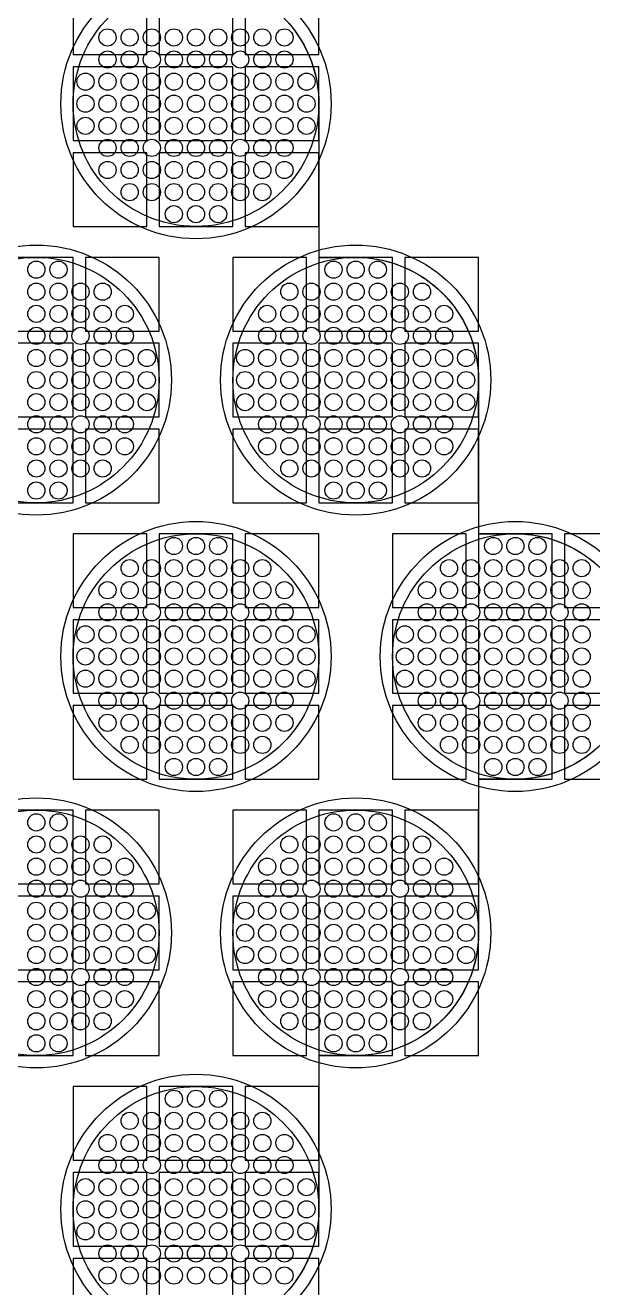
# Model space of a CAD drawing. Extents: x -49 to 54, y -38 to 38.
# Drawn here: x 8.77 to 11.08, y 14.71 to 19.85 of the extents above; entities that cross this region are included whole.
import ezdxf

# ---------------------------------------------------------------- set-up
doc = ezdxf.new("R2010")
doc.units = 0
for name, color, linetype in [('BACK_LAYER', 5, 'CONTINUOUS'), ('COND_LAYER_LOWER_ELECTRODE', 6, 'CONTINUOUS'), ('CONDUCTIVE_LAYER_BACK_LAYER', 2, 'CONTINUOUS'), ('EMITTER', 3, 'CONTINUOUS'), ('LOWER_ELECTRODE', 1, 'CONTINUOUS')]:
    doc.layers.add(name, color=color, linetype=linetype)

msp = doc.modelspace()

# ---------------------------------------------------------------- linework, layer by layer
at = {"layer": 'BACK_LAYER'}
for points in [[(8.9628, 19.7319), (9.2628, 19.7319), (9.2628, 20.0319), (8.9628, 20.0319)], [(9.3128, 19.7319), (9.6128, 19.7319), (9.6128, 20.0319), (9.3128, 20.0319)], [(9.6628, 19.7319), (9.9628, 19.7319), (9.9628, 20.0319), (9.6628, 20.0319)], [(8.9628, 19.3819), (9.2628, 19.3819), (9.2628, 19.6819), (8.9628, 19.6819)], [(9.3128, 19.3819), (9.6128, 19.3819), (9.6128, 19.6819), (9.3128, 19.6819)], [(9.6628, 19.3819), (9.9628, 19.3819), (9.9628, 19.6819), (9.6628, 19.6819)], [(8.9628, 19.0319), (9.2628, 19.0319), (9.2628, 19.3319), (8.9628, 19.3319)], [(9.3128, 19.0319), (9.6128, 19.0319), (9.6128, 19.3319), (9.3128, 19.3319)], [(9.6628, 19.0319), (9.9628, 19.0319), (9.9628, 19.3319), (9.6628, 19.3319)], [(8.6628, 18.6061), (8.9628, 18.6061), (8.9628, 18.9061), (8.6628, 18.9061)], [(9.0128, 18.6061), (9.3128, 18.6061), (9.3128, 18.9061), (9.0128, 18.9061)], [(9.6128, 18.6061), (9.9128, 18.6061), (9.9128, 18.9061), (9.6128, 18.9061)], [(9.9628, 18.6061), (10.2628, 18.6061), (10.2628, 18.9061), (9.9628, 18.9061)], [(10.3128, 18.6061), (10.6128, 18.6061), (10.6128, 18.9061), (10.3128, 18.9061)], [(8.6628, 18.2561), (8.9628, 18.2561), (8.9628, 18.5561), (8.6628, 18.5561)], [(9.0128, 18.2561), (9.3128, 18.2561), (9.3128, 18.5561), (9.0128, 18.5561)], [(9.6128, 18.2561), (9.9128, 18.2561), (9.9128, 18.5561), (9.6128, 18.5561)], [(9.9628, 18.2561), (10.2628, 18.2561), (10.2628, 18.5561), (9.9628, 18.5561)], [(10.3128, 18.2561), (10.6128, 18.2561), (10.6128, 18.5561), (10.3128, 18.5561)], [(8.6628, 17.9061), (8.9628, 17.9061), (8.9628, 18.2061), (8.6628, 18.2061)], [(9.0128, 17.9061), (9.3128, 17.9061), (9.3128, 18.2061), (9.0128, 18.2061)], [(9.6128, 17.9061), (9.9128, 17.9061), (9.9128, 18.2061), (9.6128, 18.2061)], [(9.9628, 17.9061), (10.2628, 17.9061), (10.2628, 18.2061), (9.9628, 18.2061)], [(10.3128, 17.9061), (10.6128, 17.9061), (10.6128, 18.2061), (10.3128, 18.2061)], [(8.9628, 17.4802), (9.2628, 17.4802), (9.2628, 17.7802), (8.9628, 17.7802)], [(9.3128, 17.4802), (9.6128, 17.4802), (9.6128, 17.7802), (9.3128, 17.7802)], [(9.6628, 17.4802), (9.9628, 17.4802), (9.9628, 17.7802), (9.6628, 17.7802)], [(10.2628, 17.4802), (10.5628, 17.4802), (10.5628, 17.7802), (10.2628, 17.7802)], [(10.6128, 17.4802), (10.9128, 17.4802), (10.9128, 17.7802), (10.6128, 17.7802)], [(10.9628, 17.4802), (11.2628, 17.4802), (11.2628, 17.7802), (10.9628, 17.7802)], [(8.9628, 17.1302), (9.2628, 17.1302), (9.2628, 17.4302), (8.9628, 17.4302)], [(9.3128, 17.1302), (9.6128, 17.1302), (9.6128, 17.4302), (9.3128, 17.4302)], [(9.6628, 17.1302), (9.9628, 17.1302), (9.9628, 17.4302), (9.6628, 17.4302)], [(10.2628, 17.1302), (10.5628, 17.1302), (10.5628, 17.4302), (10.2628, 17.4302)], [(10.6128, 17.1302), (10.9128, 17.1302), (10.9128, 17.4302), (10.6128, 17.4302)], [(10.9628, 17.1302), (11.2628, 17.1302), (11.2628, 17.4302), (10.9628, 17.4302)], [(8.9628, 16.7802), (9.2628, 16.7802), (9.2628, 17.0802), (8.9628, 17.0802)], [(9.3128, 16.7802), (9.6128, 16.7802), (9.6128, 17.0802), (9.3128, 17.0802)], [(9.6628, 16.7802), (9.9628, 16.7802), (9.9628, 17.0802), (9.6628, 17.0802)], [(10.2628, 16.7802), (10.5628, 16.7802), (10.5628, 17.0802), (10.2628, 17.0802)], [(10.6128, 16.7802), (10.9128, 16.7802), (10.9128, 17.0802), (10.6128, 17.0802)], [(10.9628, 16.7802), (11.2628, 16.7802), (11.2628, 17.0802), (10.9628, 17.0802)], [(8.6628, 16.3544), (8.9628, 16.3544), (8.9628, 16.6544), (8.6628, 16.6544)], [(9.0128, 16.3544), (9.3128, 16.3544), (9.3128, 16.6544), (9.0128, 16.6544)], [(9.6128, 16.3544), (9.9128, 16.3544), (9.9128, 16.6544), (9.6128, 16.6544)], [(9.9628, 16.3544), (10.2628, 16.3544), (10.2628, 16.6544), (9.9628, 16.6544)], [(10.3128, 16.3544), (10.6128, 16.3544), (10.6128, 16.6544), (10.3128, 16.6544)], [(8.6628, 16.0044), (8.9628, 16.0044), (8.9628, 16.3044), (8.6628, 16.3044)], [(9.0128, 16.0044), (9.3128, 16.0044), (9.3128, 16.3044), (9.0128, 16.3044)], [(9.6128, 16.0044), (9.9128, 16.0044), (9.9128, 16.3044), (9.6128, 16.3044)], [(9.9628, 16.0044), (10.2628, 16.0044), (10.2628, 16.3044), (9.9628, 16.3044)], [(10.3128, 16.0044), (10.6128, 16.0044), (10.6128, 16.3044), (10.3128, 16.3044)], [(8.6628, 15.6544), (8.9628, 15.6544), (8.9628, 15.9544), (8.6628, 15.9544)], [(9.0128, 15.6544), (9.3128, 15.6544), (9.3128, 15.9544), (9.0128, 15.9544)], [(9.6128, 15.6544), (9.9128, 15.6544), (9.9128, 15.9544), (9.6128, 15.9544)], [(9.9628, 15.6544), (10.2628, 15.6544), (10.2628, 15.9544), (9.9628, 15.9544)], [(10.3128, 15.6544), (10.6128, 15.6544), (10.6128, 15.9544), (10.3128, 15.9544)], [(8.9628, 15.2286), (9.2628, 15.2286), (9.2628, 15.5286), (8.9628, 15.5286)], [(9.3128, 15.2286), (9.6128, 15.2286), (9.6128, 15.5286), (9.3128, 15.5286)], [(9.6628, 15.2286), (9.9628, 15.2286), (9.9628, 15.5286), (9.6628, 15.5286)], [(8.9628, 14.8786), (9.2628, 14.8786), (9.2628, 15.1786), (8.9628, 15.1786)], [(9.3128, 14.8786), (9.6128, 14.8786), (9.6128, 15.1786), (9.3128, 15.1786)], [(9.6628, 14.8786), (9.9628, 14.8786), (9.9628, 15.1786), (9.6628, 15.1786)], [(8.9628, 14.5286), (9.2628, 14.5286), (9.2628, 14.8286), (8.9628, 14.8286)], [(9.3128, 14.5286), (9.6128, 14.5286), (9.6128, 14.8286), (9.3128, 14.8286)], [(9.6628, 14.5286), (9.9628, 14.5286), (9.9628, 14.8286), (9.6628, 14.8286)]]:
    msp.add_lwpolyline(points, close=True, dxfattribs=at)
at = {"layer": 'COND_LAYER_LOWER_ELECTRODE'}
for centre in [(9.4628, 19.5319), (8.8128, 18.4061), (10.1128, 18.4061), (9.4628, 17.2802), (10.7628, 17.2802), (8.8128, 16.1544), (10.1128, 16.1544), (9.4628, 15.0286)]:
    msp.add_circle(centre, 0.55, dxfattribs=at)
at = {"layer": 'CONDUCTIVE_LAYER_BACK_LAYER'}
for points in [[(9.8401, 19.86), (9.8528, 19.8447), (9.8649, 19.829), (9.8764, 19.8128), (9.8873, 19.7961), (9.8974, 19.779), (9.9069, 19.7615), (9.9157, 19.7437), (9.9238, 19.7255), (9.9311, 19.707), (9.9377, 19.6883), (9.9435, 19.6693), (9.9486, 19.6501), (9.9529, 19.6307), (9.9565, 19.6111), (9.9592, 19.5914), (9.9612, 19.5716), (9.9624, 19.5518), (9.9628, 19.5319), (9.9628, 18.906), (10.1227, 18.906), (10.1426, 18.9052), (10.1624, 18.9036), (10.1822, 18.9012), (10.2018, 18.8981), (10.2213, 18.8941), (10.2406, 18.8894), (10.2597, 18.884), (10.2786, 18.8778), (10.2972, 18.8708), (10.3156, 18.8631), (10.3336, 18.8547), (10.3512, 18.8455), (10.3685, 18.8357), (10.3854, 18.8252), (10.4018, 18.814), (10.4178, 18.8022), (10.4333, 18.7898), (10.4483, 18.7767), (10.4628, 18.7631), (10.4767, 18.7489), (10.4901, 18.7342), (10.5028, 18.7189), (10.5149, 18.7032), (10.5264, 18.6869), (10.5373, 18.6703), (10.5474, 18.6532), (10.5569, 18.6357), (10.5657, 18.6179), (10.5738, 18.5997), (10.5811, 18.5812), (10.5877, 18.5625), (10.5935, 18.5434), (10.5986, 18.5242), (10.6029, 18.5048), (10.6065, 18.4853), (10.6092, 18.4656), (10.6112, 18.4458), (10.6124, 18.4259), (10.6128, 18.4061), (10.6128, 17.7801), (10.7727, 17.7801), (10.7926, 17.7793), (10.8124, 17.7778), (10.8322, 17.7754), (10.8518, 17.7722), (10.8713, 17.7683), (10.8906, 17.7636), (10.9097, 17.7581), (10.9286, 17.7519), (10.9472, 17.745), (10.9656, 17.7373), (10.9836, 17.7288), (11.0012, 17.7197), (11.0185, 17.7099), (11.0354, 17.6994), (11.0518, 17.6882), (11.0678, 17.6764), (11.0833, 17.664)], [(11.0833, 16.8965), (11.0678, 16.884), (11.0518, 16.8722), (11.0354, 16.8611), (11.0185, 16.8506), (11.0012, 16.8407), (10.9836, 16.8316), (10.9656, 16.8232), (10.9472, 16.8155), (10.9286, 16.8085), (10.9097, 16.8023), (10.8906, 16.7968), (10.8713, 16.7921), (10.8518, 16.7882), (10.8322, 16.7851), (10.8124, 16.7827), (10.7926, 16.7811), (10.7727, 16.7803), (10.6128, 16.7803), (10.6128, 16.1544), (10.6124, 16.1345), (10.6112, 16.1147), (10.6092, 16.0949), (10.6065, 16.0752), (10.6029, 16.0556), (10.5986, 16.0362), (10.5935, 16.017), (10.5877, 15.998), (10.5811, 15.9792), (10.5738, 15.9608), (10.5657, 15.9426), (10.5569, 15.9247), (10.5474, 15.9073), (10.5373, 15.8902), (10.5264, 15.8735), (10.5149, 15.8573), (10.5028, 15.8415), (10.4901, 15.8263), (10.4767, 15.8115), (10.4628, 15.7973), (10.4483, 15.7837), (10.4333, 15.7707), (10.4178, 15.7582), (10.4018, 15.7464), (10.3854, 15.7352), (10.3685, 15.7247), (10.3512, 15.7149), (10.3336, 15.7058), (10.3156, 15.6973), (10.2972, 15.6896), (10.2786, 15.6827), (10.2597, 15.6765), (10.2406, 15.671), (10.2213, 15.6663), (10.2018, 15.6624), (10.1822, 15.6592), (10.1624, 15.6569), (10.1426, 15.6553), (10.1227, 15.6545), (9.9628, 15.6545), (9.9628, 15.0286), (9.9624, 15.0087), (9.9612, 14.9888), (9.9592, 14.969), (9.9565, 14.9494), (9.9529, 14.9298), (9.9486, 14.9104), (9.9435, 14.8912), (9.9377, 14.8722), (9.9311, 14.8534), (9.9238, 14.8349), (9.9157, 14.8167), (9.9069, 14.7989), (9.8974, 14.7814), (9.8873, 14.7643), (9.8764, 14.7477), (9.8649, 14.7315), (9.8528, 14.7157), (9.8401, 14.7004)]]:
    msp.add_lwpolyline(points, dxfattribs=at)
at = {"layer": 'EMITTER'}
for centre in [(9.4628, 19.5319), (8.8128, 18.4061), (10.1128, 18.4061), (9.4628, 17.2802), (10.7628, 17.2802), (8.8128, 16.1544), (10.1128, 16.1544), (9.4628, 15.0286)]:
    msp.add_circle(centre, 0.5, dxfattribs=at)
at = {"layer": 'LOWER_ELECTRODE'}
for centre in [(9.1028, 19.8019), (9.1928, 19.8019), (9.2828, 19.8019), (9.3728, 19.8019), (9.4628, 19.8019), (9.5528, 19.8019), (9.6428, 19.8019), (9.7328, 19.8019), (9.8228, 19.8019), (9.1028, 19.7119), (9.1928, 19.7119), (9.2828, 19.7119), (9.3728, 19.7119), (9.4628, 19.7119), (9.5528, 19.7119), (9.6428, 19.7119), (9.7328, 19.7119), (9.8228, 19.7119), (9.0128, 19.6219), (9.1028, 19.6219), (9.1928, 19.6219), (9.2828, 19.6219), (9.3728, 19.6219), (9.4628, 19.6219), (9.5528, 19.6219), (9.6428, 19.6219), (9.7328, 19.6219), (9.8228, 19.6219), (9.9128, 19.6219), (9.0128, 19.5319), (9.1028, 19.5319), (9.1928, 19.5319), (9.2828, 19.5319), (9.3728, 19.5319), (9.4628, 19.5319), (9.5528, 19.5319), (9.6428, 19.5319), (9.7328, 19.5319), (9.8228, 19.5319), (9.9128, 19.5319), (9.0128, 19.4419), (9.1028, 19.4419), (9.1928, 19.4419), (9.2828, 19.4419), (9.3728, 19.4419), (9.4628, 19.4419), (9.5528, 19.4419), (9.6428, 19.4419), (9.7328, 19.4419), (9.8228, 19.4419), (9.9128, 19.4419), (9.1028, 19.3519), (9.1928, 19.3519), (9.2828, 19.3519), (9.3728, 19.3519), (9.4628, 19.3519), (9.5528, 19.3519), (9.6428, 19.3519), (9.7328, 19.3519), (9.8228, 19.3519), (9.1028, 19.2619), (9.1928, 19.2619), (9.2828, 19.2619), (9.3728, 19.2619), (9.4628, 19.2619), (9.5528, 19.2619), (9.6428, 19.2619), (9.7328, 19.2619), (9.8228, 19.2619), (9.1928, 19.1719), (9.2828, 19.1719), (9.3728, 19.1719), (9.4628, 19.1719), (9.5528, 19.1719), (9.6428, 19.1719), (9.7328, 19.1719), (9.3728, 19.0819), (9.4628, 19.0819), (9.5528, 19.0819), (8.8128, 18.8561), (8.9028, 18.8561), (10.0228, 18.8561), (10.1128, 18.8561), (10.2028, 18.8561), (8.8128, 18.7661), (8.9028, 18.7661), (8.9928, 18.7661), (9.0828, 18.7661), (9.8428, 18.7661), (9.9328, 18.7661), (10.0228, 18.7661), (10.1128, 18.7661), (10.2028, 18.7661), (10.2928, 18.7661), (10.3828, 18.7661), (8.8128, 18.6761), (8.9028, 18.6761), (8.9928, 18.6761), (9.0828, 18.6761), (9.1728, 18.6761), (9.7528, 18.6761), (9.8428, 18.6761), (9.9328, 18.6761), (10.0228, 18.6761), (10.1128, 18.6761), (10.2028, 18.6761), (10.2928, 18.6761), (10.3828, 18.6761), (10.4728, 18.6761), (8.8128, 18.5861), (8.9028, 18.5861), (8.9928, 18.5861), (9.0828, 18.5861), (9.1728, 18.5861), (9.7528, 18.5861), (9.8428, 18.5861), (9.9328, 18.5861), (10.0228, 18.5861), (10.1128, 18.5861), (10.2028, 18.5861), (10.2928, 18.5861), (10.3828, 18.5861), (10.4728, 18.5861), (8.8128, 18.4961), (8.9028, 18.4961), (8.9928, 18.4961), (9.0828, 18.4961), (9.1728, 18.4961), (9.2628, 18.4961), (9.6628, 18.4961), (9.7528, 18.4961), (9.8428, 18.4961), (9.9328, 18.4961), (10.0228, 18.4961), (10.1128, 18.4961), (10.2028, 18.4961), (10.2928, 18.4961), (10.3828, 18.4961), (10.4728, 18.4961), (10.5628, 18.4961), (8.8128, 18.4061), (8.9028, 18.4061), (8.9928, 18.4061), (9.0828, 18.4061), (9.1728, 18.4061), (9.2628, 18.4061), (9.6628, 18.4061), (9.7528, 18.4061), (9.8428, 18.4061), (9.9328, 18.4061), (10.0228, 18.4061), (10.1128, 18.4061), (10.2028, 18.4061), (10.2928, 18.4061), (10.3828, 18.4061), (10.4728, 18.4061), (10.5628, 18.4061), (8.8128, 18.3161), (8.9028, 18.3161), (8.9928, 18.3161), (9.0828, 18.3161), (9.1728, 18.3161), (9.2628, 18.3161), (9.6628, 18.3161), (9.7528, 18.3161), (9.8428, 18.3161), (9.9328, 18.3161), (10.0228, 18.3161), (10.1128, 18.3161), (10.2028, 18.3161), (10.2928, 18.3161), (10.3828, 18.3161), (10.4728, 18.3161), (10.5628, 18.3161), (8.8128, 18.2261), (8.9028, 18.2261), (8.9928, 18.2261), (9.0828, 18.2261), (9.1728, 18.2261), (9.7528, 18.2261), (9.8428, 18.2261), (9.9328, 18.2261), (10.0228, 18.2261), (10.1128, 18.2261), (10.2028, 18.2261), (10.2928, 18.2261), (10.3828, 18.2261), (10.4728, 18.2261), (8.8128, 18.1361), (8.9028, 18.1361), (8.9928, 18.1361), (9.0828, 18.1361), (9.1728, 18.1361), (9.7528, 18.1361), (9.8428, 18.1361), (9.9328, 18.1361), (10.0228, 18.1361), (10.1128, 18.1361), (10.2028, 18.1361), (10.2928, 18.1361), (10.3828, 18.1361), (10.4728, 18.1361), (8.8128, 18.0461), (8.9028, 18.0461), (8.9928, 18.0461), (9.0828, 18.0461), (9.8428, 18.0461), (9.9328, 18.0461), (10.0228, 18.0461), (10.1128, 18.0461), (10.2028, 18.0461), (10.2928, 18.0461), (10.3828, 18.0461), (8.8128, 17.9561), (8.9028, 17.9561), (10.0228, 17.9561), (10.1128, 17.9561), (10.2028, 17.9561), (9.3728, 17.7302), (9.4628, 17.7302), (9.5528, 17.7302), (10.6728, 17.7302), (10.7628, 17.7302), (10.8528, 17.7302), (9.1928, 17.6402), (9.2828, 17.6402), (9.3728, 17.6402), (9.4628, 17.6402), (9.5528, 17.6402), (9.6428, 17.6402), (9.7328, 17.6402), (10.4928, 17.6402), (10.5828, 17.6402), (10.6728, 17.6402), (10.7628, 17.6402), (10.8528, 17.6402), (10.9428, 17.6402), (11.0328, 17.6402), (9.1028, 17.5502), (9.1928, 17.5502), (9.2828, 17.5502), (9.3728, 17.5502), (9.4628, 17.5502), (9.5528, 17.5502), (9.6428, 17.5502), (9.7328, 17.5502), (9.8228, 17.5502), (10.4028, 17.5502), (10.4928, 17.5502), (10.5828, 17.5502), (10.6728, 17.5502), (10.7628, 17.5502), (10.8528, 17.5502), (10.9428, 17.5502), (11.0328, 17.5502), (9.1028, 17.4602), (9.1928, 17.4602), (9.2828, 17.4602), (9.3728, 17.4602), (9.4628, 17.4602), (9.5528, 17.4602), (9.6428, 17.4602), (9.7328, 17.4602), (9.8228, 17.4602), (10.4028, 17.4602), (10.4928, 17.4602), (10.5828, 17.4602), (10.6728, 17.4602), (10.7628, 17.4602), (10.8528, 17.4602), (10.9428, 17.4602), (11.0328, 17.4602), (9.0128, 17.3702), (9.1028, 17.3702), (9.1928, 17.3702), (9.2828, 17.3702), (9.3728, 17.3702), (9.4628, 17.3702), (9.5528, 17.3702), (9.6428, 17.3702), (9.7328, 17.3702), (9.8228, 17.3702), (9.9128, 17.3702), (10.3128, 17.3702), (10.4028, 17.3702), (10.4928, 17.3702), (10.5828, 17.3702), (10.6728, 17.3702), (10.7628, 17.3702), (10.8528, 17.3702), (10.9428, 17.3702), (11.0328, 17.3702), (9.0128, 17.2802), (9.1028, 17.2802), (9.1928, 17.2802), (9.2828, 17.2802), (9.3728, 17.2802), (9.4628, 17.2802), (9.5528, 17.2802), (9.6428, 17.2802), (9.7328, 17.2802), (9.8228, 17.2802), (9.9128, 17.2802), (10.3128, 17.2802), (10.4028, 17.2802), (10.4928, 17.2802), (10.5828, 17.2802), (10.6728, 17.2802), (10.7628, 17.2802), (10.8528, 17.2802), (10.9428, 17.2802), (11.0328, 17.2802), (9.0128, 17.1902), (9.1028, 17.1902), (9.1928, 17.1902), (9.2828, 17.1902), (9.3728, 17.1902), (9.4628, 17.1902), (9.5528, 17.1902), (9.6428, 17.1902), (9.7328, 17.1902), (9.8228, 17.1902), (9.9128, 17.1902), (10.3128, 17.1902), (10.4028, 17.1902), (10.4928, 17.1902), (10.5828, 17.1902), (10.6728, 17.1902), (10.7628, 17.1902), (10.8528, 17.1902), (10.9428, 17.1902), (11.0328, 17.1902), (9.1028, 17.1002), (9.1928, 17.1002), (9.2828, 17.1002), (9.3728, 17.1002), (9.4628, 17.1002), (9.5528, 17.1002), (9.6428, 17.1002), (9.7328, 17.1002), (9.8228, 17.1002), (10.4028, 17.1002), (10.4928, 17.1002), (10.5828, 17.1002), (10.6728, 17.1002), (10.7628, 17.1002), (10.8528, 17.1002), (10.9428, 17.1002), (11.0328, 17.1002), (9.1028, 17.0102), (9.1928, 17.0102), (9.2828, 17.0102), (9.3728, 17.0102), (9.4628, 17.0102), (9.5528, 17.0102), (9.6428, 17.0102), (9.7328, 17.0102), (9.8228, 17.0102), (10.4028, 17.0102), (10.4928, 17.0102), (10.5828, 17.0102), (10.6728, 17.0102), (10.7628, 17.0102), (10.8528, 17.0102), (10.9428, 17.0102), (11.0328, 17.0102), (9.1928, 16.9202), (9.2828, 16.9202), (9.3728, 16.9202), (9.4628, 16.9202), (9.5528, 16.9202), (9.6428, 16.9202), (9.7328, 16.9202), (10.4928, 16.9202), (10.5828, 16.9202), (10.6728, 16.9202), (10.7628, 16.9202), (10.8528, 16.9202), (10.9428, 16.9202), (11.0328, 16.9202), (9.3728, 16.8302), (9.4628, 16.8302), (9.5528, 16.8302), (10.6728, 16.8302), (10.7628, 16.8302), (10.8528, 16.8302), (8.8128, 16.6044), (8.9028, 16.6044), (10.0228, 16.6044), (10.1128, 16.6044), (10.2028, 16.6044), (8.8128, 16.5144), (8.9028, 16.5144), (8.9928, 16.5144), (9.0828, 16.5144), (9.8428, 16.5144), (9.9328, 16.5144), (10.0228, 16.5144), (10.1128, 16.5144), (10.2028, 16.5144), (10.2928, 16.5144), (10.3828, 16.5144), (8.8128, 16.4244), (8.9028, 16.4244), (8.9928, 16.4244), (9.0828, 16.4244), (9.1728, 16.4244), (9.7528, 16.4244), (9.8428, 16.4244), (9.9328, 16.4244), (10.0228, 16.4244), (10.1128, 16.4244), (10.2028, 16.4244), (10.2928, 16.4244), (10.3828, 16.4244), (10.4728, 16.4244), (8.8128, 16.3344), (8.9028, 16.3344), (8.9928, 16.3344), (9.0828, 16.3344), (9.1728, 16.3344), (9.7528, 16.3344), (9.8428, 16.3344), (9.9328, 16.3344), (10.0228, 16.3344), (10.1128, 16.3344), (10.2028, 16.3344), (10.2928, 16.3344), (10.3828, 16.3344), (10.4728, 16.3344), (8.8128, 16.2444), (8.9028, 16.2444), (8.9928, 16.2444), (9.0828, 16.2444), (9.1728, 16.2444), (9.2628, 16.2444), (9.6628, 16.2444), (9.7528, 16.2444), (9.8428, 16.2444), (9.9328, 16.2444), (10.0228, 16.2444), (10.1128, 16.2444), (10.2028, 16.2444), (10.2928, 16.2444), (10.3828, 16.2444), (10.4728, 16.2444), (10.5628, 16.2444), (8.8128, 16.1544), (8.9028, 16.1544), (8.9928, 16.1544), (9.0828, 16.1544), (9.1728, 16.1544), (9.2628, 16.1544), (9.6628, 16.1544), (9.7528, 16.1544), (9.8428, 16.1544), (9.9328, 16.1544), (10.0228, 16.1544), (10.1128, 16.1544), (10.2028, 16.1544), (10.2928, 16.1544), (10.3828, 16.1544), (10.4728, 16.1544), (10.5628, 16.1544), (8.8128, 16.0644), (8.9028, 16.0644), (8.9928, 16.0644), (9.0828, 16.0644), (9.1728, 16.0644), (9.2628, 16.0644), (9.6628, 16.0644), (9.7528, 16.0644), (9.8428, 16.0644), (9.9328, 16.0644), (10.0228, 16.0644), (10.1128, 16.0644), (10.2028, 16.0644), (10.2928, 16.0644), (10.3828, 16.0644), (10.4728, 16.0644), (10.5628, 16.0644), (8.8128, 15.9744), (8.9028, 15.9744), (8.9928, 15.9744), (9.0828, 15.9744), (9.1728, 15.9744), (9.7528, 15.9744), (9.8428, 15.9744), (9.9328, 15.9744), (10.0228, 15.9744), (10.1128, 15.9744), (10.2028, 15.9744), (10.2928, 15.9744), (10.3828, 15.9744), (10.4728, 15.9744), (8.8128, 15.8844), (8.9028, 15.8844), (8.9928, 15.8844), (9.0828, 15.8844), (9.1728, 15.8844), (9.7528, 15.8844), (9.8428, 15.8844), (9.9328, 15.8844), (10.0228, 15.8844), (10.1128, 15.8844), (10.2028, 15.8844), (10.2928, 15.8844), (10.3828, 15.8844), (10.4728, 15.8844), (8.8128, 15.7944), (8.9028, 15.7944), (8.9928, 15.7944), (9.0828, 15.7944), (9.8428, 15.7944), (9.9328, 15.7944), (10.0228, 15.7944), (10.1128, 15.7944), (10.2028, 15.7944), (10.2928, 15.7944), (10.3828, 15.7944), (8.8128, 15.7044), (8.9028, 15.7044), (10.0228, 15.7044), (10.1128, 15.7044), (10.2028, 15.7044), (9.3728, 15.4786), (9.4628, 15.4786), (9.5528, 15.4786), (9.1928, 15.3886), (9.2828, 15.3886), (9.3728, 15.3886), (9.4628, 15.3886), (9.5528, 15.3886), (9.6428, 15.3886), (9.7328, 15.3886), (9.1028, 15.2986), (9.1928, 15.2986), (9.2828, 15.2986), (9.3728, 15.2986), (9.4628, 15.2986), (9.5528, 15.2986), (9.6428, 15.2986), (9.7328, 15.2986), (9.8228, 15.2986), (9.1028, 15.2086), (9.1928, 15.2086), (9.2828, 15.2086), (9.3728, 15.2086), (9.4628, 15.2086), (9.5528, 15.2086), (9.6428, 15.2086), (9.7328, 15.2086), (9.8228, 15.2086), (9.0128, 15.1186), (9.1028, 15.1186), (9.1928, 15.1186), (9.2828, 15.1186), (9.3728, 15.1186), (9.4628, 15.1186), (9.5528, 15.1186), (9.6428, 15.1186), (9.7328, 15.1186), (9.8228, 15.1186), (9.9128, 15.1186), (9.0128, 15.0286), (9.1028, 15.0286), (9.1928, 15.0286), (9.2828, 15.0286), (9.3728, 15.0286), (9.4628, 15.0286), (9.5528, 15.0286), (9.6428, 15.0286), (9.7328, 15.0286), (9.8228, 15.0286), (9.9128, 15.0286), (9.0128, 14.9386), (9.1028, 14.9386), (9.1928, 14.9386), (9.2828, 14.9386), (9.3728, 14.9386), (9.4628, 14.9386), (9.5528, 14.9386), (9.6428, 14.9386), (9.7328, 14.9386), (9.8228, 14.9386), (9.9128, 14.9386), (9.1028, 14.8486), (9.1928, 14.8486), (9.2828, 14.8486), (9.3728, 14.8486), (9.4628, 14.8486), (9.5528, 14.8486), (9.6428, 14.8486), (9.7328, 14.8486), (9.8228, 14.8486), (9.1028, 14.7586), (9.1928, 14.7586), (9.2828, 14.7586), (9.3728, 14.7586), (9.4628, 14.7586), (9.5528, 14.7586), (9.6428, 14.7586), (9.7328, 14.7586), (9.8228, 14.7586)]:
    msp.add_circle(centre, 0.035, dxfattribs=at)

doc.saveas('drawing.dxf')
